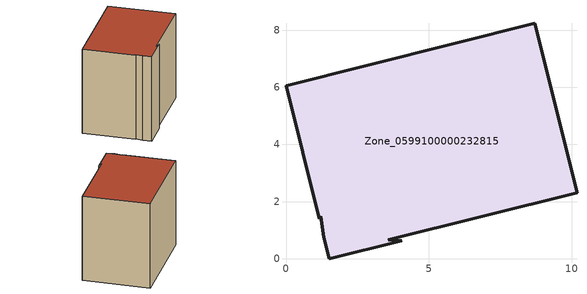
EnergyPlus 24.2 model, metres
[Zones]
Zone_0599100000232815
 floor ground (C_G): 10.19,2.31 3.58,0.66 4.05,0.63 1.52,0 1.33,0.76 1.21,1.48 1.17,1.4 0,6.06 8.7,8.24 z0
 wall outside (C_F): 10.19,2.31 8.7,8.24 0,6.06 1.17,1.4 1.21,1.48 1.33,0.76 1.52,0 4.05,0.63 3.58,0.66 10.19,2.31 z0:8.14
 roof outside (C_R): 3.58,0.66 10.19,2.31 8.7,8.24 0,6.06 1.17,1.4 1.21,1.48 1.33,0.76 1.52,0 4.05,0.63 z8.14
[BUILDING]
Pand.0599100000232815: North Axis=0; Terrain=City; Loads Convergence Tolerance Value=0.04; Temperature Convergence Tolerance Value=0.4; Solar Distribution=FullExterior; Maximum Number of Warmup Days=25; Minimum Number of Warmup Days=1
[Site:Location]
Rotterdam.The.Hague.AP_ZH_NLD Design_Conditions: Latitude=51.96; Longitude=4.45; Time Zone=1; Elevation=-4.5
[SITE:GROUNDTEMPERATURE:BUILDINGSURFACE]
18, 18, 18, 18, 18, 18, 18, 18, 18, 18, 18, 18
[MATERIAL] Thermal Absorptance=0.9; Solar Absorptance=0.7; Visible Absorptance=0.7
Name | Roughness | Thickness | Conductivity | Density | Specific Heat
G.TC.1965-1974 | MediumSmooth | 0.15 | 0.882353 | 540 | 1210
F.TC.1965-1974 | Rough | 0.3 | 0.697674 | 1920 | 840
R.TC.1965-1974 | MediumRough | 0.2 | 0.232558 | 1500 | 1000
[CONSTRUCTION]
C_G: G.TC.1965-1974
C_F: F.TC.1965-1974
C_R: R.TC.1965-1974
[ZONE]
Zone_0599100000232815: Type=1; Multiplier=1; Ceiling Height=Autocalculate; Volume=Autocalculate; Floor Area=autocalculate; Part of Total Floor Area=Yes
[ZONEINFILTRATION:DESIGNFLOWRATE]
Infil_Zone_0599100000232815: Zone or ZoneList or Space or SpaceList=Zone_0599100000232815; Schedule=AlwaysOn; Design Flow Rate Calculation Method=Flow/Area; Flow Rate per Floor Area=0.003; Constant Term Coefficient=1; Temperature Term Coefficient=0; Velocity Term Coefficient=0; Velocity Squared Term Coefficient=0
[HVACTEMPLATE:ZONE:IDEALLOADSAIRSYSTEM]
Zone_0599100000232815: Maximum Heating Supply Air Temperature=50; Minimum Cooling Supply Air Temperature=13; Maximum Heating Supply Air Humidity Ratio=0.0156; Minimum Cooling Supply Air Humidity Ratio=0.0077; Heating Limit=NoLimit; Cooling Limit=NoLimit; Dehumidification Control Type=ConstantSensibleHeatRatio; Cooling Sensible Heat Ratio=0.7; Dehumidification Setpoint=60; Humidification Control Type=None; Humidification Setpoint=30; Outdoor Air Method=None; Outdoor Air Flow Rate per Person=0.00944; Outdoor Air Flow Rate per Zone Floor Area=0; Outdoor Air Flow Rate per Zone=0; Demand Controlled Ventilation Type=None; Outdoor Air Economizer Type=NoEconomizer; Heat Recovery Type=None; Sensible Heat Recovery Effectiveness=0.7; Latent Heat Recovery Effectiveness=0.65
[ZONECONTROL:THERMOSTAT]
ThermostatControl_Zone_0599100000232815: Zone or ZoneList=Zone_0599100000232815; Control Type Schedule=DualSetpointControlType; Control 1=Thermostat_Zone_0599100000232815; Temperature Difference Between Cutout And Setpoint=0
[THERMOSTATSETPOINT:DUALSETPOINT]
Thermostat_Zone_0599100000232815: Heating Setpoint Temperature Schedule=HeatingSetpoint_Zone_0599100000232815; Cooling Setpoint Temperature Schedule=CoolingSetpoint_Zone_0599100000232815
[SCHEDULE:COMPACT]
HeatingSetpoint_Zone_0599100000232815: Through: 12/31, For: AllDays, Until: 24:00, 21
CoolingSetpoint_Zone_0599100000232815: Through: 12/31, For: AllDays, Until: 24:00, 24
DualSetpointControlType: Through: 12/31, For: AllDays, Until: 24:00, 4
AlwaysOn: Through: 12/31, For: AllDays, Until: 24:00, 1
